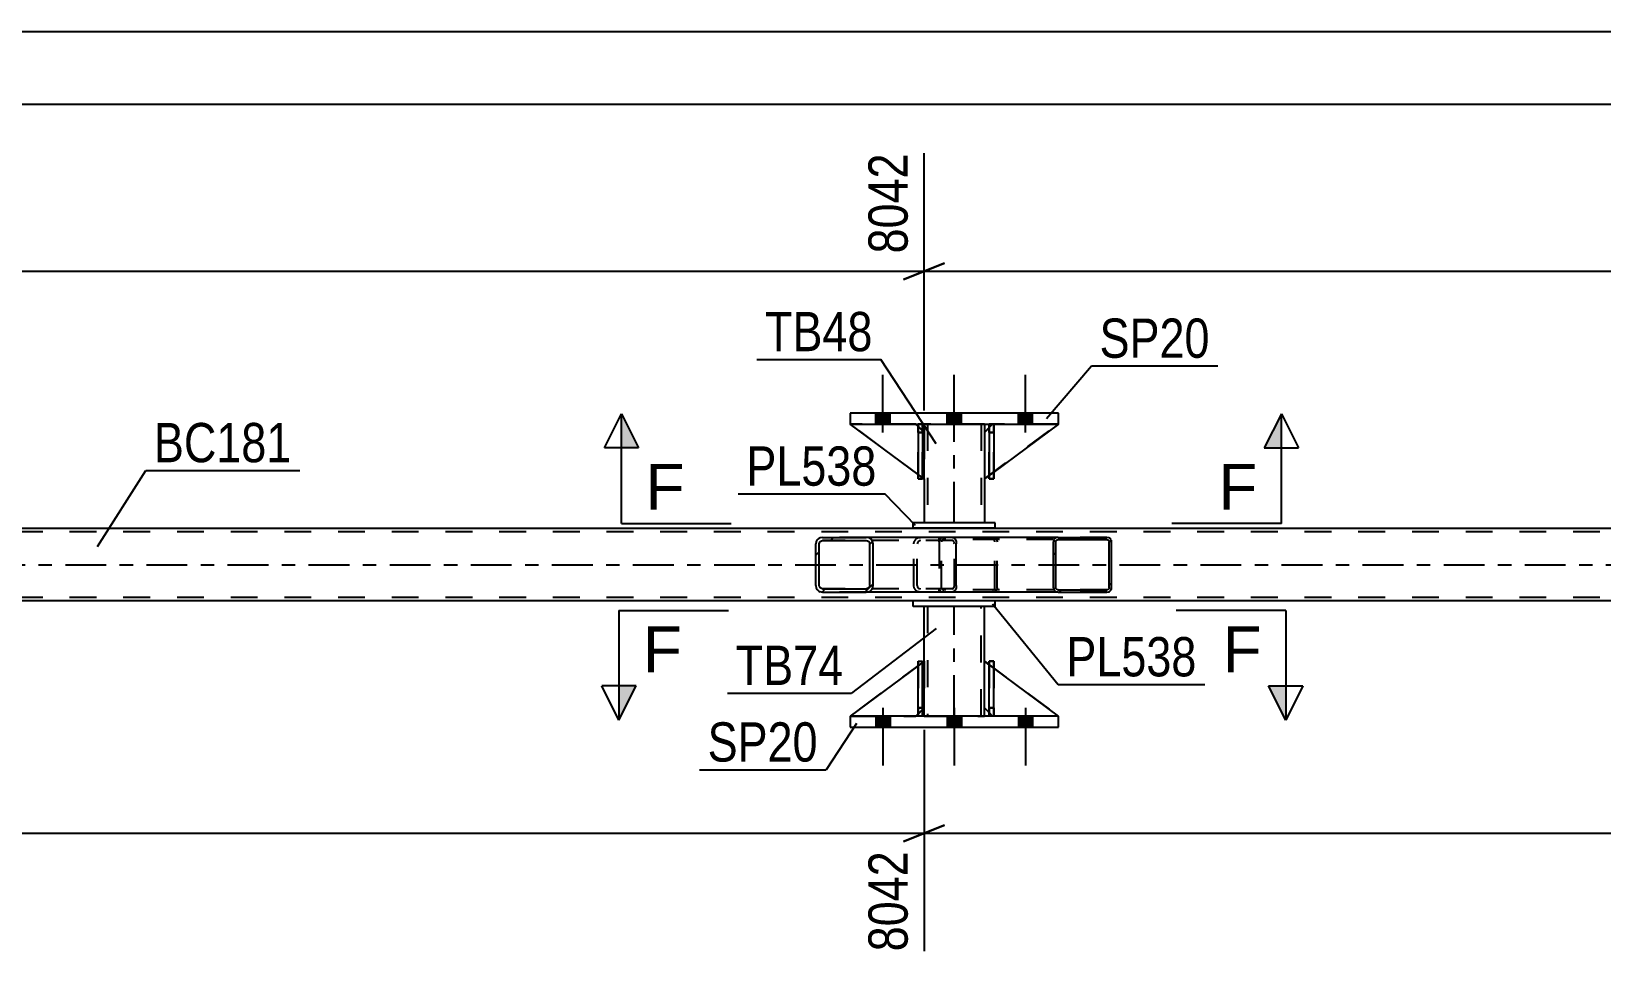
# Model space of a CAD drawing. Header units: millimetres. Extents: x 0 to 841, y 0 to 594.
# Drawn here: x 266 to 380.6, y 216.3 to 284 of the extents above; entities that cross this region are included whole.
import ezdxf

# ---------------------------------------------------------------- set-up
doc = ezdxf.new("R2010")
doc.units = ezdxf.units.MM
doc.linetypes.add('DXK_LINE_DOT2', pattern=[3.9198, 1.9599, -1.9599])
doc.linetypes.add('DXK_LINE_DOT3', pattern=[5.9187, 2.979, -0.9799, 0.9799, -0.9799])
doc.styles.add('Arial', font='ARIAL.TTF', dxfattribs={"height": 0.2})
doc.styles.add('Arial Narrow', font='ARIALN.TTF', dxfattribs={"height": 0.2})

# ---------------------------------------------------------------- blocks, each defined once
blk = doc.blocks.new('Part-318885239-6263 - 6049')
at = {"color": 2, "linetype": 'Continuous'}
for p, q in [((331.12, 255.37), (331.12, 254.77)), ((335.52, 255.37), (335.52, 254.77)), ((331.12, 251.37), (331.12, 248.17)), ((335.52, 251.37), (335.52, 248.17))]:
    blk.add_line(p, q, dxfattribs=at)
at = {"color": 7, "linetype": 'DXK_LINE_DOT2'}
for p, q in [((335.52, 255.37), (331.12, 255.37)), ((331.12, 254.77), (331.12, 251.37)), ((331.36, 255.37), (331.36, 248.17)), ((335.28, 255.37), (335.28, 248.17)), ((335.52, 254.77), (335.52, 251.37)), ((335.52, 248.17), (331.12, 248.17))]:
    blk.add_line(p, q, dxfattribs=at)
at = {"color": 7, "linetype": 'DXK_LINE_DOT3'}
blk.add_line((333.32, 248.17), (333.32, 255.37), dxfattribs=at)
blk = doc.blocks.new('Bolt-318885239-6134 - 6049')
at = {"linetype": 'Continuous'}
for points in [[(327.6, 255.37), (328.64, 255.37), (328.64, 256.17), (327.6, 256.17)], [(327.6, 255.37), (328.64, 255.37), (328.64, 256.17), (327.6, 256.17)], [(327.6, 255.37), (328.64, 255.37), (328.64, 256.17), (327.6, 256.17)], [(332.8, 255.37), (333.84, 255.37), (333.84, 256.17), (332.8, 256.17)], [(332.8, 255.37), (333.84, 255.37), (333.84, 256.17), (332.8, 256.17)], [(338, 255.37), (339.04, 255.37), (339.04, 256.17), (338, 256.17)], [(338, 255.37), (339.04, 255.37), (339.04, 256.17), (338, 256.17)], [(338, 255.37), (339.04, 255.37), (339.04, 256.17), (338, 256.17)]]:
    blk.add_hatch(color=1, dxfattribs=at).paths.add_polyline_path(points)
at = {"color": 1, "linetype": 'Continuous'}
for p, q in [((328.12, 254.77), (328.12, 258.97)), ((328.12, 254.77), (328.12, 258.97)), ((328.12, 254.77), (328.12, 258.97)), ((333.32, 254.77), (333.32, 258.97)), ((333.32, 254.77), (333.32, 258.97)), ((338.52, 254.77), (338.52, 258.97)), ((338.52, 254.77), (338.52, 258.97)), ((338.52, 254.77), (338.52, 258.97)), ((327.6, 255.37), (327.6, 256.17)), ((327.6, 255.37), (327.6, 256.17)), ((327.6, 255.37), (327.6, 256.17)), ((328.64, 255.37), (328.64, 256.17)), ((328.64, 255.37), (328.64, 256.17)), ((328.64, 255.37), (328.64, 256.17)), ((332.8, 255.37), (332.8, 256.17)), ((332.8, 255.37), (332.8, 256.17)), ((333.84, 255.37), (333.84, 256.17)), ((333.84, 255.37), (333.84, 256.17)), ((338, 255.37), (338, 256.17)), ((338, 255.37), (338, 256.17)), ((338, 255.37), (338, 256.17)), ((339.04, 255.37), (339.04, 256.17)), ((339.04, 255.37), (339.04, 256.17)), ((339.04, 255.37), (339.04, 256.17))]:
    blk.add_line(p, q, dxfattribs=at)
blk = doc.blocks.new('Part-318885239-6246 - 6049')
at = {"linetype": 'Continuous'}
h = blk.add_hatch(dxfattribs=at)
h.set_pattern_fill('', scale=0.7, style=0, pattern_type=0)
h.set_pattern_definition([(45, (327.3625, 246.8129), (-1.57154, 1.57154), [])])
h.paths.add_polyline_path([(327.4, 246.63), (327.36, 246.81), (327.25, 246.97), (327.09, 247.07), (326.9, 247.11), (323.71, 247.11), (323.52, 247.07), (323.36, 246.97), (323.25, 246.81), (323.21, 246.63), (323.21, 243.59), (323.25, 243.41), (323.36, 243.25), (323.52, 243.15), (323.71, 243.11), (326.9, 243.11), (327.09, 243.15), (327.25, 243.25), (327.36, 243.41), (327.4, 243.59)])
h.paths.add_polyline_path([(327.13, 243.5), (327.08, 243.42), (326.99, 243.37), (326.9, 243.35), (323.71, 243.35), (323.62, 243.37), (323.54, 243.42), (323.48, 243.5), (323.46, 243.59), (323.46, 246.63), (323.48, 246.72), (323.54, 246.8), (323.62, 246.85), (323.71, 246.87), (326.9, 246.87), (326.99, 246.85), (327.08, 246.8), (327.13, 246.72), (327.15, 246.63), (327.15, 243.59)])
at = {"color": 2, "linetype": 'Continuous'}
for p, q in [((323.25, 246.81), (323.21, 246.63)), ((323.21, 243.59), (323.21, 246.63)), ((323.46, 246.63), (323.48, 246.72)), ((323.46, 243.59), (323.46, 246.63)), ((323.48, 246.72), (323.54, 246.8)), ((323.71, 247.11), (323.52, 247.07)), ((323.54, 246.8), (323.62, 246.85)), ((323.62, 246.85), (323.71, 246.87)), ((323.71, 247.11), (326.9, 247.11)), ((323.71, 246.87), (326.9, 246.87)), ((333.2, 247.11), (326.9, 247.11)), ((327.09, 247.07), (326.9, 247.11)), ((326.9, 246.87), (326.99, 246.85)), ((326.99, 246.85), (327.08, 246.8)), ((327.08, 246.8), (327.13, 246.72)), ((327.13, 246.72), (327.15, 246.63)), ((327.15, 243.59), (327.15, 246.63)), ((327.4, 246.63), (327.36, 246.81)), ((327.4, 243.59), (327.4, 246.63)), ((333.2, 247.11), (333.3, 247.07)), ((333.3, 247.07), (333.39, 246.97)), ((333.39, 246.97), (333.45, 246.81)), ((333.45, 246.81), (333.47, 246.63)), ((333.47, 243.59), (333.47, 246.63)), ((323.21, 243.59), (323.25, 243.41)), ((323.48, 243.5), (323.46, 243.59)), ((323.54, 243.42), (323.48, 243.5)), ((323.52, 243.15), (323.71, 243.11)), ((323.62, 243.37), (323.54, 243.42)), ((323.71, 243.35), (323.62, 243.37)), ((323.71, 243.35), (326.9, 243.35)), ((323.71, 243.11), (326.9, 243.11)), ((326.99, 243.37), (326.9, 243.35)), ((326.9, 243.11), (327.09, 243.15)), ((333.2, 243.11), (326.9, 243.11)), ((327.08, 243.42), (326.99, 243.37)), ((327.13, 243.5), (327.08, 243.42)), ((327.15, 243.59), (327.13, 243.5)), ((327.36, 243.41), (327.4, 243.59)), ((333.3, 243.15), (333.2, 243.11)), ((333.39, 243.25), (333.3, 243.15)), ((333.45, 243.41), (333.39, 243.25)), ((333.47, 243.59), (333.45, 243.41))]:
    blk.add_line(p, q, dxfattribs=at)
at = {"color": 7, "linetype": 'DXK_LINE_DOT2'}
for p, q in [((326.9, 247.11), (323.71, 247.11)), ((333.2, 246.87), (323.71, 246.87)), ((330.36, 246.63), (330.4, 246.81)), ((330.36, 243.59), (330.36, 246.63)), ((330.63, 246.72), (330.61, 246.63)), ((330.61, 243.59), (330.61, 246.63)), ((330.69, 246.8), (330.63, 246.72)), ((330.67, 247.07), (330.86, 247.11)), ((330.77, 246.85), (330.69, 246.8)), ((330.86, 246.87), (330.77, 246.85)), ((332.21, 246.87), (332.21, 247.11)), ((333.25, 246.85), (333.2, 246.87)), ((333.29, 246.8), (333.25, 246.85)), ((333.32, 246.72), (333.29, 246.8)), ((333.33, 246.63), (333.32, 246.72)), ((333.33, 243.59), (333.33, 246.63)), ((333.2, 243.35), (323.71, 243.35)), ((326.9, 243.11), (323.71, 243.11)), ((330.4, 243.41), (330.36, 243.59)), ((330.61, 243.59), (330.63, 243.5)), ((330.63, 243.5), (330.69, 243.42)), ((330.86, 243.11), (330.67, 243.15)), ((330.69, 243.42), (330.71, 243.41)), ((330.71, 243.41), (330.77, 243.37)), ((330.77, 243.37), (330.86, 243.35)), ((332.21, 243.11), (332.21, 243.35)), ((333.2, 243.35), (333.25, 243.37)), ((333.25, 243.37), (333.29, 243.42)), ((333.29, 243.42), (333.32, 243.5)), ((333.32, 243.5), (333.33, 243.59))]:
    blk.add_line(p, q, dxfattribs=at)
at = {"color": 2, "linetype": 'Continuous'}
for centre, start, end in [((323.7, 246.61), 111.1941, 156.1506), ((326.91, 246.61), 23.8494, 68.8059), ((323.7, 243.6), 203.8494, 248.8059), ((326.91, 243.6), 291.1941, 336.1506)]:
    blk.add_arc(centre, 0.492, start, end, dxfattribs=at)
at = {"color": 7, "linetype": 'DXK_LINE_DOT2'}
for centre, start, end in [((330.85, 246.61), 111.1941, 156.1506), ((330.85, 243.6), 203.8494, 248.8059)]:
    blk.add_arc(centre, 0.492, start, end, dxfattribs=at)
blk = doc.blocks.new('Bolt-318885239-6135 - 6049')
at = {"linetype": 'Continuous'}
for points in [[(328.64, 234.07), (327.6, 234.07), (327.6, 233.27), (328.64, 233.27)], [(328.64, 234.07), (327.6, 234.07), (327.6, 233.27), (328.64, 233.27)], [(328.64, 234.07), (327.6, 234.07), (327.6, 233.27), (328.64, 233.27)], [(333.84, 234.07), (332.8, 234.07), (332.8, 233.27), (333.84, 233.27)], [(333.84, 234.07), (332.8, 234.07), (332.8, 233.27), (333.84, 233.27)], [(339.04, 234.07), (338, 234.07), (338, 233.27), (339.04, 233.27)], [(339.04, 234.07), (338, 234.07), (338, 233.27), (339.04, 233.27)], [(339.04, 234.07), (338, 234.07), (338, 233.27), (339.04, 233.27)]]:
    blk.add_hatch(color=1, dxfattribs=at).paths.add_polyline_path(points)
at = {"color": 1, "linetype": 'Continuous'}
for p, q in [((327.6, 234.07), (327.6, 233.27)), ((327.6, 234.07), (327.6, 233.27)), ((327.6, 234.07), (327.6, 233.27)), ((328.12, 234.67), (328.12, 230.47)), ((328.12, 234.67), (328.12, 230.47)), ((328.12, 234.67), (328.12, 230.47)), ((328.64, 234.07), (328.64, 233.27)), ((328.64, 234.07), (328.64, 233.27)), ((328.64, 234.07), (328.64, 233.27)), ((332.8, 234.07), (332.8, 233.27)), ((332.8, 234.07), (332.8, 233.27)), ((333.32, 234.67), (333.32, 230.47)), ((333.32, 234.67), (333.32, 230.47)), ((333.84, 234.07), (333.84, 233.27)), ((333.84, 234.07), (333.84, 233.27)), ((338, 234.07), (338, 233.27)), ((338, 234.07), (338, 233.27)), ((338, 234.07), (338, 233.27)), ((338.52, 234.67), (338.52, 230.47)), ((338.52, 234.67), (338.52, 230.47)), ((338.52, 234.67), (338.52, 230.47)), ((339.04, 234.07), (339.04, 233.27)), ((339.04, 234.07), (339.04, 233.27)), ((339.04, 234.07), (339.04, 233.27))]:
    blk.add_line(p, q, dxfattribs=at)
blk = doc.blocks.new('Part-318885239-6185 - 6049')
at = {"color": 2, "linetype": 'Continuous'}
for p, q in [((729.32, 247.75), (67.2, 247.75)), ((330.32, 242.47), (166.05, 242.47)), ((585.73, 242.47), (336.32, 242.47))]:
    blk.add_line(p, q, dxfattribs=at)
at = {"color": 7, "linetype": 'DXK_LINE_DOT2'}
for p, q in [((729.32, 247.51), (67.2, 247.51)), ((729.32, 242.71), (67.2, 242.71)), ((336.32, 242.47), (330.32, 242.47))]:
    blk.add_line(p, q, dxfattribs=at)
at = {"color": 7, "linetype": 'DXK_LINE_DOT3'}
blk.add_line((67.2, 245.11), (729.32, 245.11), dxfattribs=at)
blk = doc.blocks.new('Part-318885239-6234 - 6049')
at = {"color": 2, "linetype": 'Continuous'}
for p, q in [((336.32, 248.17), (330.32, 248.17)), ((330.32, 247.77), (330.32, 248.17)), ((336.32, 247.77), (330.32, 247.77)), ((336.32, 247.77), (336.32, 248.17))]:
    blk.add_line(p, q, dxfattribs=at)
blk = doc.blocks.new('Part-318885239-6265 - 6049')
at = {"color": 7, "linetype": 'DXK_LINE_DOT2'}
for p, q in [((335.88, 254.77), (335.88, 255.37)), ((335.88, 255.37), (335.88, 255.37)), ((335.88, 255.37), (335.88, 251.37)), ((336.2, 255.37), (335.88, 255.37)), ((335.88, 251.37), (335.88, 254.77)), ((335.88, 254.77), (336.2, 254.77)), ((336.2, 254.77), (336.2, 255.37)), ((336.2, 251.37), (336.2, 255.37)), ((336.2, 254.77), (336.2, 251.37)), ((335.88, 251.37), (336.2, 251.37))]:
    blk.add_line(p, q, dxfattribs=at)
blk = doc.blocks.new('Part-318885239-6266 - 6049')
at = {"color": 7, "linetype": 'DXK_LINE_DOT2'}
for p, q in [((330.68, 254.77), (330.68, 255.37)), ((330.68, 255.37), (330.68, 255.37)), ((330.68, 255.37), (330.68, 251.37)), ((331, 255.37), (330.68, 255.37)), ((330.68, 251.37), (330.68, 254.77)), ((330.68, 254.77), (331, 254.77)), ((331, 254.77), (331, 255.37)), ((331, 251.37), (331, 255.37)), ((331, 254.77), (331, 251.37)), ((330.68, 251.37), (331, 251.37))]:
    blk.add_line(p, q, dxfattribs=at)
blk = doc.blocks.new('Part-318885239-6271 - 6049')
at = {"color": 2, "linetype": 'Continuous'}
for p, q in [((325.72, 234.07), (325.72, 233.27)), ((340.92, 234.07), (325.72, 234.07)), ((340.92, 233.27), (340.92, 234.07)), ((325.72, 233.27), (340.92, 233.27))]:
    blk.add_line(p, q, dxfattribs=at)
blk = doc.blocks.new('Part-318885239-6276 - 6049')
at = {"color": 2, "linetype": 'Continuous'}
for p, q in [((340.92, 256.17), (325.72, 256.17)), ((325.72, 256.17), (325.72, 255.37)), ((340.92, 255.37), (340.92, 256.17)), ((325.72, 255.37), (340.92, 255.37))]:
    blk.add_line(p, q, dxfattribs=at)
blk = doc.blocks.new('Part-318885239-6281 - 6049')
at = {"color": 2, "linetype": 'Continuous'}
for p, q in [((331.12, 238.07), (331.12, 242.07)), ((335.52, 238.07), (335.52, 242.07)), ((331.12, 234.07), (331.12, 234.67)), ((335.52, 234.07), (335.52, 234.67))]:
    blk.add_line(p, q, dxfattribs=at)
at = {"color": 7, "linetype": 'DXK_LINE_DOT2'}
for p, q in [((335.52, 242.07), (331.12, 242.07)), ((331.36, 242.07), (331.36, 234.07)), ((335.28, 234.07), (335.28, 242.07)), ((331.12, 234.67), (331.12, 238.07)), ((335.52, 234.67), (335.52, 238.07)), ((331.12, 234.07), (335.52, 234.07))]:
    blk.add_line(p, q, dxfattribs=at)
at = {"color": 7, "linetype": 'DXK_LINE_DOT3'}
blk.add_line((333.32, 234.07), (333.32, 242.07), dxfattribs=at)
blk = doc.blocks.new('Part-318885239-6286 - 6049')
at = {"color": 2, "linetype": 'Continuous'}
for p, q in [((336.32, 242.47), (330.32, 242.47)), ((330.32, 242.07), (330.32, 242.47)), ((336.32, 242.07), (330.32, 242.07)), ((336.32, 242.07), (336.32, 242.47))]:
    blk.add_line(p, q, dxfattribs=at)
blk = doc.blocks.new('Part-318885239-6298 - 6049')
at = {"linetype": 'Continuous'}
h = blk.add_hatch(dxfattribs=at)
h.set_pattern_fill('', scale=0.7, style=0, pattern_type=0)
h.set_pattern_definition([(45, (344.7864, 246.9117), (-1.57154, 1.57154), [])])
h.paths.add_polyline_path([(344.81, 246.79), (344.79, 246.91), (344.71, 247.02), (344.6, 247.08), (344.47, 247.11), (340.9, 247.11), (340.77, 247.08), (340.66, 247.02), (340.58, 246.91), (340.56, 246.79), (340.56, 243.43), (340.58, 243.31), (340.66, 243.2), (340.77, 243.13), (340.9, 243.11), (344.47, 243.11), (344.6, 243.13), (344.71, 243.2), (344.79, 243.31), (344.81, 243.43)])
h.paths.add_polyline_path([(344.63, 243.37), (344.59, 243.32), (344.54, 243.28), (344.47, 243.27), (340.9, 243.27), (340.83, 243.28), (340.78, 243.32), (340.74, 243.37), (340.73, 243.43), (340.73, 246.79), (340.74, 246.85), (340.78, 246.9), (340.83, 246.94), (340.9, 246.95), (344.47, 246.95), (344.54, 246.94), (344.59, 246.9), (344.63, 246.85), (344.64, 246.79), (344.64, 243.43)])
at = {"color": 7, "linetype": 'DXK_LINE_DOT2'}
for p, q in [((332.21, 246.79), (332.23, 246.91)), ((332.21, 246.79), (332.21, 243.43)), ((332.39, 246.85), (332.38, 246.79)), ((332.38, 243.43), (332.38, 246.79)), ((332.43, 246.9), (332.39, 246.85)), ((332.42, 247.08), (332.55, 247.11)), ((332.48, 246.94), (332.43, 246.9)), ((332.55, 246.95), (332.48, 246.94)), ((333.2, 247.11), (332.55, 247.11)), ((344.47, 246.95), (332.55, 246.95)), ((336.12, 247.11), (336.25, 247.08)), ((336.19, 246.94), (336.12, 246.95)), ((336.24, 246.9), (336.19, 246.94)), ((336.28, 246.85), (336.24, 246.9)), ((336.29, 246.79), (336.28, 246.85)), ((336.29, 243.43), (336.29, 246.79)), ((336.44, 246.91), (336.46, 246.79)), ((336.46, 243.43), (336.46, 246.79)), ((344.47, 247.11), (340.9, 247.11)), ((332.23, 243.31), (332.21, 243.43)), ((332.38, 243.43), (332.39, 243.37)), ((332.39, 243.37), (332.43, 243.32)), ((332.55, 243.11), (332.42, 243.13)), ((332.43, 243.32), (332.48, 243.28)), ((332.48, 243.28), (332.55, 243.27)), ((344.47, 243.27), (332.55, 243.27)), ((333.2, 243.11), (332.55, 243.11)), ((336.12, 243.27), (336.19, 243.28)), ((336.25, 243.13), (336.12, 243.11)), ((336.19, 243.28), (336.24, 243.32)), ((336.24, 243.32), (336.28, 243.37)), ((336.28, 243.37), (336.29, 243.43)), ((336.46, 243.43), (336.44, 243.31)), ((344.47, 243.11), (340.9, 243.11))]:
    blk.add_line(p, q, dxfattribs=at)
at = {"color": 2, "linetype": 'Continuous'}
for p, q in [((340.9, 247.11), (333.2, 247.11)), ((340.58, 246.91), (340.56, 246.79)), ((340.56, 243.43), (340.56, 246.79)), ((340.73, 246.79), (340.74, 246.85)), ((340.73, 243.43), (340.73, 246.79)), ((340.74, 246.85), (340.78, 246.9)), ((340.9, 247.11), (340.77, 247.08)), ((340.78, 246.9), (340.83, 246.94)), ((340.83, 246.94), (340.9, 246.95)), ((340.9, 247.11), (344.47, 247.11)), ((340.9, 246.95), (344.47, 246.95)), ((344.6, 247.08), (344.47, 247.11)), ((344.47, 246.95), (344.54, 246.94)), ((344.54, 246.94), (344.59, 246.9)), ((344.59, 246.9), (344.63, 246.85)), ((344.63, 246.85), (344.64, 246.79)), ((344.64, 243.43), (344.64, 246.79)), ((344.81, 246.79), (344.79, 246.91)), ((344.81, 243.43), (344.81, 246.79)), ((340.9, 243.11), (333.2, 243.11)), ((340.56, 243.43), (340.58, 243.31)), ((340.74, 243.37), (340.73, 243.43)), ((340.78, 243.32), (340.74, 243.37)), ((340.77, 243.13), (340.9, 243.11)), ((340.83, 243.28), (340.78, 243.32)), ((340.9, 243.27), (340.83, 243.28)), ((340.9, 243.27), (344.47, 243.27)), ((340.9, 243.11), (344.47, 243.11)), ((344.54, 243.28), (344.47, 243.27)), ((344.47, 243.11), (344.6, 243.13)), ((344.59, 243.32), (344.54, 243.28)), ((344.63, 243.37), (344.59, 243.32)), ((344.64, 243.43), (344.63, 243.37)), ((344.79, 243.31), (344.81, 243.43))]:
    blk.add_line(p, q, dxfattribs=at)
at = {"color": 7, "linetype": 'DXK_LINE_DOT2'}
for centre, start, end in [((332.53, 246.78), 110.7583, 155.68), ((336.14, 246.78), 24.32, 69.2417), ((332.53, 243.44), 204.32, 249.2417), ((336.14, 243.44), 290.7583, 335.68)]:
    blk.add_arc(centre, 0.331, start, end, dxfattribs=at)
at = {"color": 2, "linetype": 'Continuous'}
for centre, start, end in [((340.88, 246.78), 110.7583, 155.68), ((344.48, 246.78), 24.32, 69.2417), ((340.88, 243.44), 204.32, 249.2417), ((344.48, 243.44), 290.7583, 335.68)]:
    blk.add_arc(centre, 0.331, start, end, dxfattribs=at)
blk = doc.blocks.new('Part-318885239-6317 - 6049')
at = {"color": 2, "linetype": 'Continuous'}
for p, q in [((335.88, 255.12), (335.52, 254.77)), ((335.52, 254.77), (335.52, 251.37)), ((340.92, 255.37), (336.2, 251.87)), ((335.88, 251.63), (335.52, 251.37))]:
    blk.add_line(p, q, dxfattribs=at)
at = {"color": 7, "linetype": 'DXK_LINE_DOT2'}
for p, q in [((336.12, 255.37), (335.88, 255.12)), ((340.92, 255.37), (336.12, 255.37)), ((336.2, 251.87), (335.88, 251.63))]:
    blk.add_line(p, q, dxfattribs=at)
blk = doc.blocks.new('Part-318885239-6318 - 6049')
at = {"color": 7, "linetype": 'DXK_LINE_DOT2'}
for p, q in [((336.12, 255.37), (335.52, 254.77)), ((335.52, 251.37), (340.92, 255.37)), ((335.52, 254.77), (335.52, 251.37)), ((340.92, 255.37), (336.12, 255.37))]:
    blk.add_line(p, q, dxfattribs=at)
blk = doc.blocks.new('Part-318885239-6319 - 6049')
at = {"color": 2, "linetype": 'Continuous'}
for p, q in [((330.68, 251.7), (325.72, 255.37)), ((330.68, 255.22), (330.52, 255.37)), ((331.12, 254.77), (331, 254.9)), ((331.12, 254.77), (331.12, 254.77)), ((331.12, 251.37), (331.12, 254.77)), ((331, 251.46), (331.12, 251.37)), ((331.12, 251.37), (331.12, 251.37))]:
    blk.add_line(p, q, dxfattribs=at)
at = {"color": 7, "linetype": 'DXK_LINE_DOT2'}
for p, q in [((330.52, 255.37), (325.72, 255.37)), ((330.52, 255.37), (331.12, 254.77)), ((331, 254.9), (330.68, 255.22)), ((331.12, 254.77), (331.12, 251.37)), ((331, 251.46), (330.68, 251.7))]:
    blk.add_line(p, q, dxfattribs=at)
blk = doc.blocks.new('Part-318885239-6320 - 6049')
at = {"color": 7, "linetype": 'DXK_LINE_DOT2'}
for p, q in [((331.12, 251.37), (325.72, 255.37)), ((325.72, 255.37), (330.52, 255.37)), ((330.52, 255.37), (331.12, 254.77)), ((331.12, 254.77), (330.52, 255.37)), ((331.12, 254.77), (331.12, 251.37)), ((331.12, 254.77), (331.12, 254.77)), ((331.12, 254.77), (331.12, 251.37))]:
    blk.add_line(p, q, dxfattribs=at)
blk = doc.blocks.new('Part-318885239-6321 - 6049')
at = {"color": 2, "linetype": 'Continuous'}
for p, q in [((336.2, 255.37), (335.88, 255.37)), ((335.88, 255.37), (335.88, 251.37)), ((336.2, 255.37), (336.2, 255.37)), ((336.2, 255.37), (336.2, 251.37)), ((336.2, 251.37), (335.88, 251.37))]:
    blk.add_line(p, q, dxfattribs=at)
at = {"color": 7, "linetype": 'DXK_LINE_DOT2'}
for p, q in [((335.88, 254.77), (335.88, 255.37)), ((336.2, 254.77), (335.88, 254.77)), ((335.88, 254.77), (335.88, 251.37)), ((336.2, 254.77), (336.2, 255.37)), ((336.2, 255.37), (336.2, 255.37)), ((336.2, 251.37), (336.2, 254.77))]:
    blk.add_line(p, q, dxfattribs=at)
blk = doc.blocks.new('Part-318885239-6322 - 6049')
at = {"color": 2, "linetype": 'Continuous'}
for p, q in [((331, 255.37), (330.68, 255.37)), ((330.68, 255.37), (330.68, 251.37)), ((331, 255.37), (331, 255.37)), ((331, 255.37), (331, 251.37)), ((331, 251.37), (330.68, 251.37))]:
    blk.add_line(p, q, dxfattribs=at)
at = {"color": 7, "linetype": 'DXK_LINE_DOT2'}
for p, q in [((330.68, 254.77), (330.68, 255.37)), ((331, 254.77), (330.68, 254.77)), ((330.68, 254.77), (330.68, 251.37)), ((331, 254.77), (331, 255.37)), ((331, 255.37), (331, 255.37)), ((331, 251.37), (331, 254.77))]:
    blk.add_line(p, q, dxfattribs=at)
blk = doc.blocks.new('Part-318885239-6343 - 6049')
at = {"color": 2, "linetype": 'Continuous'}
for p, q in [((335.52, 234.67), (335.52, 238.07)), ((335.88, 237.81), (335.52, 238.07)), ((340.92, 234.07), (336.2, 237.57)), ((335.88, 234.32), (335.52, 234.67))]:
    blk.add_line(p, q, dxfattribs=at)
at = {"color": 7, "linetype": 'DXK_LINE_DOT2'}
for p, q in [((336.2, 237.57), (335.88, 237.81)), ((336.12, 234.07), (335.88, 234.32)), ((340.92, 234.07), (336.12, 234.07)), ((340.92, 234.07), (340.92, 234.07)), ((340.92, 234.07), (340.92, 234.07))]:
    blk.add_line(p, q, dxfattribs=at)
blk = doc.blocks.new('Part-318885239-6344 - 6049')
at = {"color": 7, "linetype": 'DXK_LINE_DOT2'}
for p, q in [((335.52, 234.67), (335.52, 238.07)), ((335.52, 238.07), (340.92, 234.07)), ((336.12, 234.07), (335.52, 234.67)), ((340.92, 234.07), (336.12, 234.07))]:
    blk.add_line(p, q, dxfattribs=at)
blk = doc.blocks.new('Part-318885239-6346 - 6049')
at = {"color": 2, "linetype": 'Continuous'}
for p, q in [((330.68, 237.74), (325.72, 234.07)), ((331.12, 238.07), (331, 237.98)), ((331.12, 234.67), (331.12, 238.07)), ((330.68, 234.22), (330.52, 234.07)), ((331.12, 234.67), (331, 234.54)), ((331.12, 234.67), (331.12, 234.67))]:
    blk.add_line(p, q, dxfattribs=at)
at = {"color": 7, "linetype": 'DXK_LINE_DOT2'}
for p, q in [((331, 237.98), (330.68, 237.74)), ((331.12, 234.67), (331.12, 238.07)), ((325.72, 234.07), (330.52, 234.07)), ((331.12, 234.67), (330.52, 234.07)), ((331, 234.54), (330.68, 234.22))]:
    blk.add_line(p, q, dxfattribs=at)
blk = doc.blocks.new('Part-318885239-6347 - 6049')
at = {"color": 7, "linetype": 'DXK_LINE_DOT2'}
for p, q in [((331.12, 238.07), (325.72, 234.07)), ((331.12, 234.67), (331.12, 238.07)), ((331.12, 238.07), (331.12, 234.67)), ((325.72, 234.07), (330.52, 234.07)), ((330.52, 234.07), (331.12, 234.67)), ((331.12, 234.67), (330.52, 234.07)), ((331.12, 234.67), (331.12, 234.67))]:
    blk.add_line(p, q, dxfattribs=at)
blk = doc.blocks.new('Part-318885239-6348 - 6049')
at = {"color": 2, "linetype": 'Continuous'}
for p, q in [((335.88, 234.07), (335.88, 238.07)), ((335.88, 238.07), (336.2, 238.07)), ((336.2, 234.07), (336.2, 238.07)), ((335.88, 234.07), (335.88, 234.07)), ((336.2, 234.07), (335.88, 234.07))]:
    blk.add_line(p, q, dxfattribs=at)
at = {"color": 7, "linetype": 'DXK_LINE_DOT2'}
for p, q in [((335.88, 238.07), (335.88, 234.67)), ((336.2, 234.67), (336.2, 238.07)), ((335.88, 234.67), (335.88, 234.07)), ((335.88, 234.67), (336.2, 234.67)), ((336.2, 234.07), (336.2, 234.67)), ((336.2, 234.07), (336.2, 234.07))]:
    blk.add_line(p, q, dxfattribs=at)
blk = doc.blocks.new('Part-318885239-6349 - 6049')
at = {"color": 2, "linetype": 'Continuous'}
for p, q in [((330.68, 234.07), (330.68, 238.07)), ((330.68, 238.07), (331, 238.07)), ((331, 234.07), (331, 238.07)), ((330.68, 234.07), (330.68, 234.07)), ((331, 234.07), (330.68, 234.07))]:
    blk.add_line(p, q, dxfattribs=at)
at = {"color": 7, "linetype": 'DXK_LINE_DOT2'}
for p, q in [((330.68, 238.07), (330.68, 234.67)), ((331, 234.67), (331, 238.07)), ((330.68, 234.67), (330.68, 234.07)), ((330.68, 234.67), (331, 234.67)), ((331, 234.07), (331, 234.67)), ((331, 234.07), (331, 234.07))]:
    blk.add_line(p, q, dxfattribs=at)
blk = doc.blocks.new('Part-318885239-6350 - 6049')
at = {"color": 7, "linetype": 'DXK_LINE_DOT2'}
for p, q in [((336.2, 238.07), (335.88, 238.07)), ((335.88, 234.67), (335.88, 238.07)), ((335.88, 238.07), (335.88, 234.07)), ((336.2, 238.07), (336.2, 234.67)), ((336.2, 234.07), (336.2, 238.07)), ((336.2, 234.67), (335.88, 234.67)), ((335.88, 234.07), (335.88, 234.67)), ((336.2, 234.07), (335.88, 234.07)), ((336.2, 234.67), (336.2, 234.07)), ((336.2, 234.07), (336.2, 234.07))]:
    blk.add_line(p, q, dxfattribs=at)
blk = doc.blocks.new('Part-318885239-6351 - 6049')
at = {"color": 7, "linetype": 'DXK_LINE_DOT2'}
for p, q in [((330.68, 238.07), (331, 238.07)), ((330.68, 234.67), (330.68, 238.07)), ((330.68, 238.07), (330.68, 234.07)), ((331, 238.07), (331, 234.67)), ((331, 234.07), (331, 237.98)), ((331, 234.67), (330.68, 234.67)), ((330.68, 234.07), (330.68, 234.67)), ((331, 234.07), (330.68, 234.07)), ((331, 234.67), (331, 234.07)), ((331, 234.07), (331, 234.07))]:
    blk.add_line(p, q, dxfattribs=at)
blk = doc.blocks.new('StraightDimension-318885239-6466 - 6049')
at = {"color": 7, "linetype": 'Continuous'}
blk.add_line((56.98, 278.71), (739.54, 278.71), dxfattribs=at)
blk = doc.blocks.new('StraightDimension-318885239-6497 - 6049')
at = {"color": 7, "linetype": 'Continuous'}
for p, q in [((331.12, 233.07), (331.12, 216.91)), ((332.62, 226.12), (329.62, 224.92)), ((331.12, 225.52), (586.53, 225.52))]:
    blk.add_line(p, q, dxfattribs=at)
blk = doc.blocks.new('StraightDimension-318885239-6503 - 6049')
at = {"color": 7, "linetype": 'Continuous'}
for p, q in [((331.12, 233.07), (331.12, 216.91)), ((329.62, 224.92), (332.62, 226.12)), ((160.85, 225.52), (331.12, 225.52))]:
    blk.add_line(p, q, dxfattribs=at)
at = {"color": 0, "linetype": 'Continuous'}
blk.add_wipeout([(330.52, 224.82), (326.32, 224.82), (326.32, 216.31), (330.52, 216.31)], dxfattribs=at)
at = {"color": 3, "linetype": 'Continuous', "style": 'Arial Narrow'}
blk.add_text('8042', height=2.863, rotation=90.0002, dxfattribs=at).set_placement((329.92, 216.91))
blk = doc.blocks.new('StraightDimension-318885239-6510 - 6049')
at = {"color": 7, "linetype": 'Continuous'}
blk.add_line((56.34, 284.02), (740.18, 284.02), dxfattribs=at)
blk = doc.blocks.new('StraightDimension-318885239-6521 - 6049')
at = {"color": 7, "linetype": 'Continuous'}
for p, q in [((331.12, 256.37), (331.12, 275.13)), ((329.62, 265.92), (332.62, 267.12)), ((160.85, 266.52), (331.12, 266.52))]:
    blk.add_line(p, q, dxfattribs=at)
at = {"color": 0, "linetype": 'Continuous'}
blk.add_wipeout([(330.52, 275.73), (326.32, 275.73), (326.32, 267.22), (330.52, 267.22)], dxfattribs=at)
at = {"color": 3, "linetype": 'Continuous', "style": 'Arial Narrow'}
blk.add_text('8042', height=2.863, rotation=90.0002, dxfattribs=at).set_placement((329.92, 267.82))
blk = doc.blocks.new('StraightDimension-318885239-6527 - 6049')
at = {"color": 7, "linetype": 'Continuous'}
for p, q in [((331.12, 256.37), (331.12, 275.13)), ((332.62, 267.12), (329.62, 265.92)), ((331.12, 266.52), (586.53, 266.52))]:
    blk.add_line(p, q, dxfattribs=at)
blk = doc.blocks.new('Mark-318885239-6230 - 6049')
at = {"color": 30, "linetype": 'Continuous'}
for p in [(317.55, 250.28), (330.49, 247.98)]:
    blk.add_line(p, (328.25, 250.28), dxfattribs=at)
at = {"color": 0}
blk.add_wipeout([(327.65, 250.88), (327.65, 253.88), (318.15, 253.88), (318.15, 250.88)], dxfattribs=at)
blk.add_wipeout([(327.65, 250.88), (327.65, 253.88), (318.15, 253.88), (318.15, 250.88)], dxfattribs=at)
at = {"color": 3, "style": 'Arial Narrow'}
blk.add_text('PL538', height=2.863, dxfattribs=at).set_placement((318.15, 250.88))
blk = doc.blocks.new('Mark-318885239-6181 - 6049')
at = {"color": 30, "linetype": 'Continuous'}
for p, q in [((270.77, 246.44), (274.3, 251.99)), ((274.3, 251.99), (285.55, 251.99))]:
    blk.add_line(p, q, dxfattribs=at)
at = {"color": 0}
blk.add_wipeout([(284.95, 252.59), (284.95, 255.59), (274.9, 255.59), (274.9, 252.59)], dxfattribs=at)
blk.add_wipeout([(284.95, 252.59), (284.95, 255.59), (274.9, 255.59), (274.9, 252.59)], dxfattribs=at)
at = {"color": 3, "style": 'Arial Narrow'}
blk.add_text('BC181', height=2.863, dxfattribs=at).set_placement((274.9, 252.59))
blk = doc.blocks.new('Mark-318885239-6259 - 6049')
at = {"color": 30, "linetype": 'Continuous'}
for p in [(318.91, 260.09), (332.01, 253.92)]:
    blk.add_line(p, (327.96, 260.09), dxfattribs=at)
at = {"color": 0}
blk.add_wipeout([(327.36, 260.69), (327.36, 263.69), (319.51, 263.69), (319.51, 260.69)], dxfattribs=at)
blk.add_wipeout([(327.36, 260.69), (327.36, 263.69), (319.51, 263.69), (319.51, 260.69)], dxfattribs=at)
at = {"color": 3, "style": 'Arial Narrow'}
blk.add_text('TB48', height=2.863, dxfattribs=at).set_placement((319.51, 260.69))
blk = doc.blocks.new('Mark-318885239-6267 - 6049')
at = {"color": 30, "linetype": 'Continuous'}
for p in [(326.18, 233.52), (314.72, 230.15)]:
    blk.add_line(p, (323.96, 230.15), dxfattribs=at)
at = {"color": 0}
blk.add_wipeout([(323.36, 230.75), (323.36, 233.75), (315.32, 233.75), (315.32, 230.75)], dxfattribs=at)
blk.add_wipeout([(323.36, 230.75), (323.36, 233.75), (315.32, 233.75), (315.32, 230.75)], dxfattribs=at)
at = {"color": 3, "style": 'Arial Narrow'}
blk.add_text('SP20', height=2.863, dxfattribs=at).set_placement((315.32, 230.75))
blk = doc.blocks.new('Mark-318885239-6272 - 6049')
at = {"color": 30, "linetype": 'Continuous'}
for p, q in [((340.06, 255.77), (343.33, 259.61)), ((343.33, 259.61), (352.57, 259.61))]:
    blk.add_line(p, q, dxfattribs=at)
at = {"color": 0}
blk.add_wipeout([(351.97, 260.21), (351.97, 263.21), (343.93, 263.21), (343.93, 260.21)], dxfattribs=at)
blk.add_wipeout([(351.97, 260.21), (351.97, 263.21), (343.93, 263.21), (343.93, 260.21)], dxfattribs=at)
at = {"color": 3, "style": 'Arial Narrow'}
blk.add_text('SP20', height=2.863, dxfattribs=at).set_placement((343.93, 260.21))
blk = doc.blocks.new('Mark-318885239-6277 - 6049')
at = {"color": 30, "linetype": 'Continuous'}
for p in [(332.01, 240.46), (316.77, 235.74)]:
    blk.add_line(p, (325.82, 235.74), dxfattribs=at)
at = {"color": 0}
blk.add_wipeout([(325.22, 236.34), (325.22, 239.34), (317.37, 239.34), (317.37, 236.34)], dxfattribs=at)
blk.add_wipeout([(325.22, 236.34), (325.22, 239.34), (317.37, 239.34), (317.37, 236.34)], dxfattribs=at)
at = {"color": 3, "style": 'Arial Narrow'}
blk.add_text('TB74', height=2.863, dxfattribs=at).set_placement((317.37, 236.34))
blk = doc.blocks.new('Mark-318885239-6282 - 6049')
at = {"color": 30, "linetype": 'Continuous'}
for p, q in [((336.12, 242.26), (340.91, 236.37)), ((340.91, 236.37), (351.62, 236.37))]:
    blk.add_line(p, q, dxfattribs=at)
at = {"color": 0}
blk.add_wipeout([(351.02, 236.97), (351.02, 239.97), (341.51, 239.97), (341.51, 236.97)], dxfattribs=at)
blk.add_wipeout([(351.02, 236.97), (351.02, 239.97), (341.51, 239.97), (341.51, 236.97)], dxfattribs=at)
at = {"color": 3, "style": 'Arial Narrow'}
blk.add_text('PL538', height=2.863, dxfattribs=at).set_placement((341.51, 236.97))
blk = doc.blocks.new('SectionMark-318885239-6547 - 6049')
at = {"linetype": 'Continuous'}
for points in [[(310.28, 253.63), (309.03, 253.63), (309.03, 256.13)], [(357.2, 253.63), (355.95, 253.63), (357.2, 256.13)]]:
    blk.add_hatch(color=6, dxfattribs=at).paths.add_polyline_path(points)
at = {"color": 6, "linetype": 'Continuous'}
for p, q in [((307.78, 253.63), (309.03, 256.13)), ((309.03, 248.13), (309.03, 256.13)), ((309.03, 256.13), (310.28, 253.63)), ((357.2, 256.13), (355.95, 253.63)), ((357.2, 248.13), (357.2, 256.13)), ((357.2, 256.13), (358.45, 253.63)), ((310.28, 253.63), (307.78, 253.63)), ((355.95, 253.63), (358.45, 253.63)), ((309.03, 248.13), (317.03, 248.13)), ((357.2, 248.13), (349.2, 248.13))]:
    blk.add_line(p, q, dxfattribs=at)
at = {"color": 0, "linetype": 'Continuous'}
for points in [[(313.63, 249.13), (313.63, 252.63), (310.78, 252.63), (310.78, 249.13)], [(355.45, 249.13), (355.45, 252.63), (352.6, 252.63), (352.6, 249.13)]]:
    blk.add_wipeout(points, dxfattribs=at)
at = {"color": 3, "linetype": 'Continuous', "style": 'Arial'}
for p in [(310.78, 249.13), (352.6, 249.13)]:
    blk.add_text('F', height=3.34, dxfattribs=at).set_placement(p)
blk = doc.blocks.new('SectionMark-318885239-6551 - 6049')
at = {"linetype": 'Continuous'}
for points in [[(308.84, 236.27), (310.09, 236.27), (308.84, 233.77)], [(356.27, 236.27), (357.52, 236.27), (357.52, 233.77)]]:
    blk.add_hatch(color=6, dxfattribs=at).paths.add_polyline_path(points)
at = {"color": 6, "linetype": 'Continuous'}
for p, q in [((308.84, 241.77), (316.84, 241.77)), ((308.84, 241.77), (308.84, 233.77)), ((357.52, 241.77), (349.52, 241.77)), ((357.52, 241.77), (357.52, 233.77)), ((308.84, 233.77), (307.59, 236.27)), ((310.09, 236.27), (307.59, 236.27)), ((308.84, 233.77), (310.09, 236.27)), ((356.27, 236.27), (358.77, 236.27)), ((357.52, 233.77), (356.27, 236.27)), ((358.77, 236.27), (357.52, 233.77))]:
    blk.add_line(p, q, dxfattribs=at)
at = {"color": 0, "linetype": 'Continuous'}
for points in [[(313.44, 237.27), (313.44, 240.77), (310.59, 240.77), (310.59, 237.27)], [(355.77, 237.27), (355.77, 240.77), (352.91, 240.77), (352.91, 237.27)]]:
    blk.add_wipeout(points, dxfattribs=at)
at = {"color": 3, "linetype": 'Continuous', "style": 'Arial'}
for p in [(310.59, 237.27), (352.91, 237.27)]:
    blk.add_text('F', height=3.34, dxfattribs=at).set_placement(p)

msp = doc.modelspace()

# ---------------------------------------------------------------- block references
for name in ['Bolt-318885239-6134 - 6049', 'Part-318885239-6276 - 6049', 'Part-318885239-6319 - 6049', 'Part-318885239-6320 - 6049', 'Part-318885239-6266 - 6049', 'Part-318885239-6322 - 6049', 'Part-318885239-6263 - 6049', 'Part-318885239-6317 - 6049', 'Part-318885239-6318 - 6049', 'Part-318885239-6265 - 6049', 'Part-318885239-6321 - 6049', 'Part-318885239-6185 - 6049', 'Part-318885239-6234 - 6049', 'Part-318885239-6246 - 6049', 'Part-318885239-6298 - 6049', 'Part-318885239-6286 - 6049', 'Part-318885239-6281 - 6049', 'Part-318885239-6346 - 6049', 'Part-318885239-6347 - 6049', 'Part-318885239-6349 - 6049', 'Part-318885239-6351 - 6049', 'Part-318885239-6343 - 6049', 'Part-318885239-6344 - 6049', 'Part-318885239-6348 - 6049', 'Part-318885239-6350 - 6049', 'Part-318885239-6271 - 6049', 'Bolt-318885239-6135 - 6049']:
    msp.add_blockref(name, (0, 0))

# ---------------------------------------------------------------- next in the draw order: block references
for name in ['StraightDimension-318885239-6466 - 6049', 'Mark-318885239-6282 - 6049', 'Mark-318885239-6277 - 6049', 'StraightDimension-318885239-6497 - 6049']:
    msp.add_blockref(name, (0, 0))

# ---------------------------------------------------------------- next in the draw order: block references
for name in ['StraightDimension-318885239-6510 - 6049', 'StraightDimension-318885239-6503 - 6049']:
    msp.add_blockref(name, (0, 0))

# ---------------------------------------------------------------- next in the draw order: block references
for name in ['StraightDimension-318885239-6521 - 6049', 'Mark-318885239-6181 - 6049', 'Mark-318885239-6230 - 6049', 'Mark-318885239-6267 - 6049']:
    msp.add_blockref(name, (0, 0))

# ---------------------------------------------------------------- next in the draw order: block references
for name in ['StraightDimension-318885239-6527 - 6049', 'SectionMark-318885239-6551 - 6049']:
    msp.add_blockref(name, (0, 0))

# ---------------------------------------------------------------- next in the draw order: block references
for name in ['Mark-318885239-6259 - 6049', 'Mark-318885239-6272 - 6049']:
    msp.add_blockref(name, (0, 0))

# ---------------------------------------------------------------- next in the draw order: block references
msp.add_blockref('SectionMark-318885239-6547 - 6049', (0, 0))

doc.saveas('drawing.dxf')
